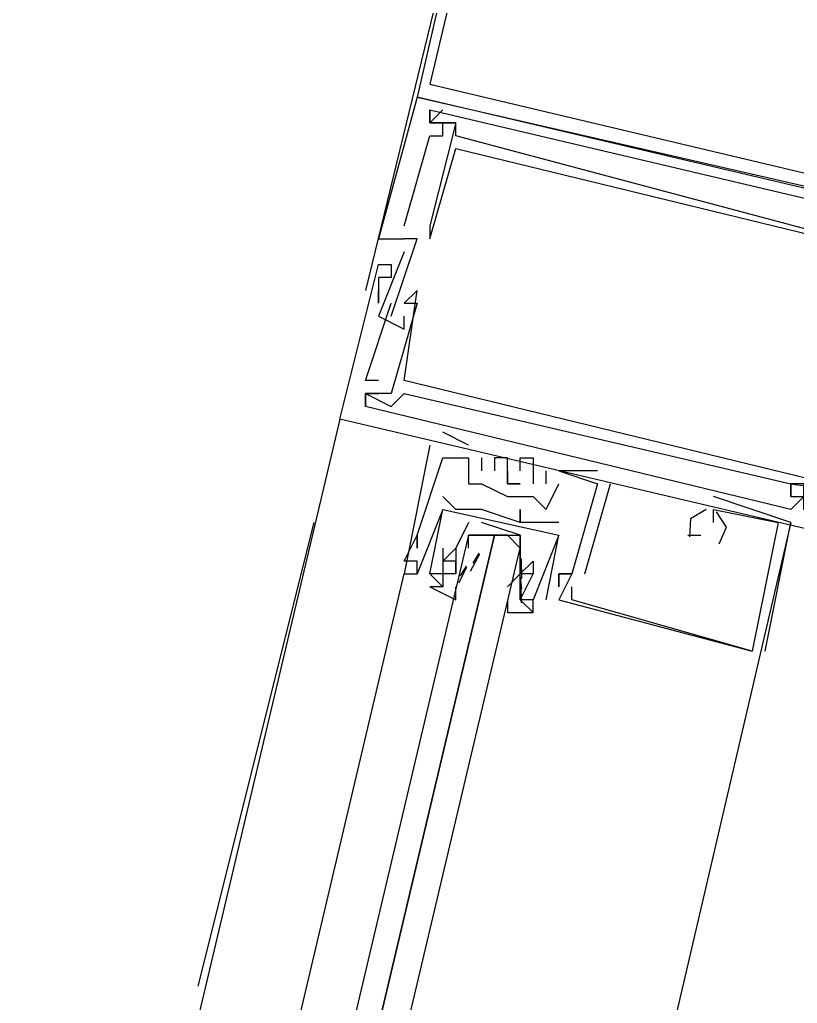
# Model space of a CAD drawing. Header units: feet. Extents: x -84 to 198, y -22 to 181.
# Drawn here: x 116.882 to 117.687, y 74.547 to 75.564 of the extents above; entities that cross this region are included whole.
import ezdxf

# ---------------------------------------------------------------- set-up
doc = ezdxf.new("R2010")
doc.units = ezdxf.units.FT
doc.layers.add('A-LINEA', color=7, linetype='CONTINUOUS')

msp = doc.modelspace()

# ---------------------------------------------------------------- linework, layer by layer
at = {"layer": 'A-LINEA'}
for p, q in [((117.36, 75.7778), (117.24, 75.2844)), ((117.2933, 75.4844), (117.2933, 75.4844)), ((117.2933, 75.4844), (117.2933, 75.4844)), ((117.2933, 75.4844), (117.2933, 75.4844)), ((117.3067, 75.4578), (117.32, 75.4711)), ((117.3067, 75.4711), (117.3067, 75.4711)), ((117.3067, 75.4711), (117.3067, 75.4711)), ((117.3067, 75.4578), (117.32, 75.4711)), ((117.3067, 75.4711), (117.3067, 75.4711)), ((117.3067, 75.4711), (117.3067, 75.4711)), ((117.3067, 75.4578), (117.32, 75.4711)), ((117.3067, 75.4711), (117.3067, 75.4711)), ((117.3067, 75.4711), (117.3067, 75.4711)), ((117.32, 75.4711), (117.32, 75.4711)), ((117.32, 75.4711), (117.32, 75.4711)), ((117.32, 75.4711), (117.32, 75.4711)), ((117.3067, 75.4578), (117.3067, 75.4578)), ((117.3067, 75.4578), (117.3067, 75.4578)), ((117.3067, 75.4578), (117.3067, 75.4578)), ((117.3067, 75.4578), (117.3067, 75.4578)), ((117.3067, 75.4578), (117.3067, 75.4578)), ((117.3067, 75.4578), (117.3067, 75.4578)), ((117.3067, 75.4578), (117.3067, 75.4578)), ((117.3067, 75.4578), (117.3067, 75.4578)), ((117.3067, 75.4578), (117.3067, 75.4578)), ((117.32, 75.4578), (117.32, 75.4578)), ((117.32, 75.4578), (117.32, 75.4578)), ((117.32, 75.4578), (117.32, 75.4578)), ((117.32, 75.4578), (117.32, 75.4578)), ((117.32, 75.4578), (117.32, 75.4578)), ((117.32, 75.4578), (117.32, 75.4578)), ((117.3333, 75.4578), (117.3333, 75.4578)), ((117.3333, 75.4578), (117.3333, 75.4578)), ((117.3333, 75.4578), (117.3333, 75.4578)), ((117.3333, 75.4578), (117.3333, 75.4578)), ((117.3333, 75.4578), (117.3333, 75.4578)), ((117.3333, 75.4578), (117.3333, 75.4578)), ((117.3067, 75.4444), (117.3067, 75.4444)), ((117.3067, 75.4444), (117.3067, 75.4444)), ((117.3067, 75.4444), (117.3067, 75.4444)), ((117.32, 75.4444), (117.32, 75.4444)), ((117.32, 75.4444), (117.32, 75.4444)), ((117.32, 75.4444), (117.32, 75.4444)), ((117.3333, 75.4444), (117.3333, 75.4444)), ((117.3333, 75.4444), (117.3333, 75.4444)), ((117.3333, 75.4444), (117.3333, 75.4444)), ((117.3333, 75.4311), (117.3333, 75.4311)), ((117.3333, 75.4311), (117.3333, 75.4311)), ((117.3333, 75.4311), (117.3333, 75.4311)), ((117.28, 75.3511), (117.28, 75.3511)), ((117.28, 75.3511), (117.28, 75.3511)), ((117.28, 75.3511), (117.28, 75.3511)), ((117.3067, 75.3511), (117.3067, 75.3511)), ((117.3067, 75.3511), (117.3067, 75.3511)), ((117.3067, 75.3511), (117.3067, 75.3511)), ((117.3067, 75.3511), (117.3067, 75.3511)), ((117.3067, 75.3511), (117.3067, 75.3511)), ((117.3067, 75.3511), (117.3067, 75.3511)), ((117.2533, 75.3378), (117.2533, 75.3378)), ((117.2533, 75.3378), (117.2533, 75.3378)), ((117.2533, 75.3378), (117.2533, 75.3378)), ((117.28, 75.3378), (117.28, 75.3378)), ((117.28, 75.3378), (117.28, 75.3378)), ((117.28, 75.3378), (117.28, 75.3378)), ((117.28, 75.3378), (117.28, 75.3378)), ((117.28, 75.3378), (117.28, 75.3378)), ((117.28, 75.3378), (117.28, 75.3378)), ((117.2933, 75.3378), (117.2933, 75.3378)), ((117.2933, 75.3378), (117.2933, 75.3378)), ((117.2933, 75.3378), (117.2933, 75.3378)), ((117.3067, 75.3378), (117.3067, 75.3378)), ((117.3067, 75.3378), (117.3067, 75.3378)), ((117.3067, 75.3378), (117.3067, 75.3378)), ((117.28, 75.3244), (117.28, 75.3244)), ((117.28, 75.3244), (117.28, 75.3244)), ((117.28, 75.3244), (117.28, 75.3244)), ((117.2533, 75.3111), (117.2533, 75.3111)), ((117.2533, 75.3111), (117.2533, 75.3111)), ((117.2533, 75.3111), (117.2533, 75.3111)), ((117.2667, 75.3111), (117.2667, 75.3111)), ((117.2667, 75.3111), (117.2667, 75.3111)), ((117.2667, 75.3111), (117.2667, 75.3111)), ((117.2533, 75.2978), (117.2533, 75.2978)), ((117.2533, 75.2978), (117.2533, 75.2978)), ((117.2533, 75.2978), (117.2533, 75.2978)), ((117.2667, 75.2978), (117.2667, 75.2978)), ((117.2667, 75.2978), (117.2667, 75.2978)), ((117.2667, 75.2978), (117.2667, 75.2978)), ((117.2533, 75.2844), (117.2533, 75.2844)), ((117.2533, 75.2844), (117.2533, 75.2844)), ((117.2533, 75.2844), (117.2533, 75.2844)), ((117.2933, 75.2844), (117.2933, 75.2844)), ((117.2933, 75.2844), (117.2933, 75.2844)), ((117.2933, 75.2844), (117.2933, 75.2844)), ((117.2533, 75.2711), (117.2533, 75.2711)), ((117.2533, 75.2711), (117.2533, 75.2711)), ((117.2533, 75.2711), (117.2533, 75.2711)), ((117.2667, 75.2711), (117.2667, 75.2711)), ((117.2667, 75.2711), (117.2667, 75.2711)), ((117.2667, 75.2711), (117.2667, 75.2711)), ((117.28, 75.2711), (117.28, 75.2711)), ((117.28, 75.2711), (117.28, 75.2711)), ((117.28, 75.2711), (117.28, 75.2711)), ((117.2933, 75.2711), (117.2933, 75.2711)), ((117.2933, 75.2711), (117.2933, 75.2711)), ((117.2933, 75.2711), (117.2933, 75.2711)), ((117.2533, 75.2578), (117.2533, 75.2578)), ((117.2533, 75.2578), (117.2533, 75.2578)), ((117.2533, 75.2578), (117.2533, 75.2578)), ((117.2667, 75.2578), (117.2667, 75.2578)), ((117.2667, 75.2578), (117.2667, 75.2578)), ((117.2667, 75.2578), (117.2667, 75.2578)), ((117.28, 75.2578), (117.28, 75.2578)), ((117.28, 75.2578), (117.28, 75.2578)), ((117.28, 75.2578), (117.28, 75.2578)), ((117.28, 75.2444), (117.28, 75.2444)), ((117.28, 75.2444), (117.28, 75.2444)), ((117.28, 75.2444), (117.28, 75.2444)), ((117.24, 75.1911), (117.24, 75.1911)), ((117.24, 75.1911), (117.24, 75.1911)), ((117.24, 75.1911), (117.24, 75.1911)), ((117.2533, 75.1911), (117.2533, 75.1911)), ((117.2533, 75.1911), (117.2533, 75.1911)), ((117.2533, 75.1911), (117.2533, 75.1911)), ((117.28, 75.1911), (117.28, 75.1911)), ((117.28, 75.1911), (117.28, 75.1911)), ((117.28, 75.1911), (117.28, 75.1911)), ((117.24, 75.1778), (117.24, 75.1778)), ((117.24, 75.1778), (117.24, 75.1778)), ((117.24, 75.1778), (117.24, 75.1778)), ((117.24, 75.1778), (117.24, 75.1778)), ((117.24, 75.1778), (117.24, 75.1778)), ((117.24, 75.1778), (117.24, 75.1778)), ((117.24, 75.1778), (117.24, 75.1778)), ((117.24, 75.1778), (117.24, 75.1778)), ((117.24, 75.1778), (117.24, 75.1778)), ((117.2533, 75.1778), (117.2533, 75.1778)), ((117.2533, 75.1778), (117.2533, 75.1778)), ((117.2533, 75.1778), (117.2533, 75.1778)), ((117.2667, 75.1778), (117.2667, 75.1778)), ((117.2667, 75.1778), (117.2667, 75.1778)), ((117.2667, 75.1778), (117.2667, 75.1778)), ((117.28, 75.1778), (117.28, 75.1778)), ((117.28, 75.1778), (117.28, 75.1778)), ((117.28, 75.1778), (117.28, 75.1778)), ((117.24, 75.1644), (117.24, 75.1644)), ((117.24, 75.1644), (117.24, 75.1644)), ((117.24, 75.1644), (117.24, 75.1644)), ((117.24, 75.1644), (117.24, 75.1644)), ((117.24, 75.1644), (117.24, 75.1644)), ((117.24, 75.1644), (117.24, 75.1644)), ((117.2667, 75.1644), (117.2667, 75.1644)), ((117.2667, 75.1644), (117.2667, 75.1644)), ((117.2667, 75.1644), (117.2667, 75.1644)), ((117.2133, 75.1511), (115.5733, 68.2178)), ((117.2133, 75.1511), (117.2133, 75.1511)), ((117.2133, 75.1511), (117.2133, 75.1511)), ((117.2133, 75.1511), (117.2133, 75.1511)), ((117.3467, 75.1244), (117.32, 75.1378)), ((117.32, 75.1378), (117.32, 75.1378)), ((117.3467, 75.1244), (117.32, 75.1378)), ((117.32, 75.1378), (117.32, 75.1378)), ((117.3467, 75.1244), (117.32, 75.1378)), ((117.32, 75.1378), (117.32, 75.1378)), ((117.3067, 75.1244), (117.3067, 75.1244)), ((117.3067, 75.1244), (117.3067, 75.1244)), ((117.3067, 75.1244), (117.3067, 75.1244)), ((117.32, 75.1244), (117.32, 75.1244)), ((117.32, 75.1244), (117.32, 75.1244)), ((117.32, 75.1244), (117.32, 75.1244)), ((117.3467, 75.1244), (117.3467, 75.1244)), ((117.3467, 75.1244), (117.3467, 75.1244)), ((117.3467, 75.1244), (117.3467, 75.1244)), ((117.32, 75.1111), (117.32, 75.1111)), ((117.32, 75.1111), (117.32, 75.1111)), ((117.32, 75.1111), (117.32, 75.1111)), ((117.3467, 75.1111), (117.3467, 75.1111)), ((117.3467, 75.1111), (117.3467, 75.1111)), ((117.3467, 75.1111), (117.3467, 75.1111)), ((117.3467, 75.1111), (117.3467, 75.1111)), ((117.3467, 75.1111), (117.3467, 75.1111)), ((117.3467, 75.1111), (117.3467, 75.1111)), ((117.36, 75.1111), (117.36, 75.1111)), ((117.36, 75.1111), (117.36, 75.1111)), ((117.36, 75.1111), (117.36, 75.1111)), ((117.3733, 75.1111), (117.3733, 75.1111)), ((117.3733, 75.1111), (117.3733, 75.1111)), ((117.3733, 75.1111), (117.3733, 75.1111)), ((117.3867, 75.1111), (117.3867, 75.1111)), ((117.3867, 75.1111), (117.3867, 75.1111)), ((117.3867, 75.1111), (117.3867, 75.1111)), ((117.4, 75.1111), (117.4, 75.1111)), ((117.4, 75.1111), (117.4, 75.1111)), ((117.4, 75.1111), (117.4, 75.1111)), ((117.4133, 75.1111), (117.4133, 75.1111)), ((117.4133, 75.1111), (117.4133, 75.1111)), ((117.4133, 75.1111), (117.4133, 75.1111)), ((117.36, 75.0978), (117.36, 75.0978)), ((117.36, 75.0978), (117.36, 75.0978)), ((117.36, 75.0978), (117.36, 75.0978)), ((117.3733, 75.0978), (117.3733, 75.0978)), ((117.3733, 75.0978), (117.3733, 75.0978)), ((117.3733, 75.0978), (117.3733, 75.0978)), ((117.3867, 75.0978), (117.3867, 75.0978)), ((117.3867, 75.0978), (117.3867, 75.0978)), ((117.3867, 75.0978), (117.3867, 75.0978)), ((117.4, 75.0978), (117.4, 75.0978)), ((117.4, 75.0978), (117.4, 75.0978)), ((117.4, 75.0978), (117.4, 75.0978)), ((117.4267, 75.0844), (117.4267, 75.0978)), ((117.4267, 75.0978), (117.4267, 75.0978)), ((117.4267, 75.0844), (117.4267, 75.0978)), ((117.4267, 75.0978), (117.4267, 75.0978)), ((117.4267, 75.0844), (117.4267, 75.0978)), ((117.4267, 75.0978), (117.4267, 75.0978)), ((117.44, 75.0978), (117.44, 75.0978)), ((117.44, 75.0978), (117.44, 75.0978)), ((117.44, 75.0978), (117.44, 75.0978)), ((117.44, 75.0978), (117.44, 75.0978)), ((117.44, 75.0978), (117.44, 75.0978)), ((117.44, 75.0978), (117.44, 75.0978)), ((117.48, 75.0978), (117.48, 75.0978)), ((117.48, 75.0978), (117.48, 75.0978)), ((117.48, 75.0978), (117.48, 75.0978)), ((117.3467, 75.0844), (117.3467, 75.0844)), ((117.3467, 75.0844), (117.3467, 75.0844)), ((117.3467, 75.0844), (117.3467, 75.0844)), ((117.36, 75.0844), (117.36, 75.0844)), ((117.36, 75.0844), (117.36, 75.0844)), ((117.36, 75.0844), (117.36, 75.0844)), ((117.3867, 75.0844), (117.3867, 75.0844)), ((117.3867, 75.0844), (117.3867, 75.0844)), ((117.3867, 75.0844), (117.3867, 75.0844)), ((117.4133, 75.0844), (117.4133, 75.0844)), ((117.4133, 75.0844), (117.4133, 75.0844)), ((117.4133, 75.0844), (117.4133, 75.0844)), ((117.4267, 75.0844), (117.4267, 75.0844)), ((117.4267, 75.0844), (117.4267, 75.0844)), ((117.4267, 75.0844), (117.4267, 75.0844)), ((117.44, 75.0844), (117.44, 75.0844)), ((117.44, 75.0844), (117.44, 75.0844)), ((117.44, 75.0844), (117.44, 75.0844)), ((117.4667, 74.9911), (117.4933, 75.0844)), ((117.4667, 74.9911), (117.4933, 75.0844)), ((117.4667, 74.9911), (117.4933, 75.0844)), ((117.48, 75.0844), (117.48, 75.0844)), ((117.48, 75.0844), (117.48, 75.0844)), ((117.48, 75.0844), (117.48, 75.0844)), ((117.48, 75.0844), (117.48, 75.0844)), ((117.48, 75.0844), (117.48, 75.0844)), ((117.48, 75.0844), (117.48, 75.0844)), ((117.4933, 75.0844), (117.4933, 75.0844)), ((117.4933, 75.0844), (117.4933, 75.0844)), ((117.4933, 75.0844), (117.4933, 75.0844)), ((117.68, 75.0844), (117.68, 75.0844)), ((117.68, 75.0844), (117.68, 75.0844)), ((117.68, 75.0844), (117.68, 75.0844)), ((117.68, 75.0844), (117.68, 75.0844)), ((117.68, 75.0844), (117.68, 75.0844)), ((117.68, 75.0844), (117.68, 75.0844)), ((117.68, 75.0844), (117.68, 75.0844)), ((117.68, 75.0844), (117.68, 75.0844)), ((117.68, 75.0844), (117.68, 75.0844)), ((117.32, 75.0711), (117.32, 75.0711)), ((117.32, 75.0711), (117.32, 75.0711)), ((117.3867, 75.0711), (117.3867, 75.0711)), ((117.3867, 75.0711), (117.3867, 75.0711)), ((117.3867, 75.0711), (117.3867, 75.0711)), ((117.4133, 75.0711), (117.4133, 75.0711)), ((117.4133, 75.0711), (117.4133, 75.0711)), ((117.4133, 75.0711), (117.4133, 75.0711)), ((117.6, 75.0711), (117.6, 75.0711)), ((117.6, 75.0711), (117.6, 75.0711)), ((117.6, 75.0711), (117.6, 75.0711)), ((117.68, 75.0711), (117.68, 75.0711)), ((117.68, 75.0711), (117.68, 75.0711)), ((117.68, 75.0711), (117.68, 75.0711)), ((117.68, 75.0711), (117.68, 75.0711)), ((117.68, 75.0711), (117.68, 75.0711)), ((117.68, 75.0711), (117.68, 75.0711)), ((117.68, 75.0711), (117.68, 75.0711)), ((117.68, 75.0711), (117.68, 75.0711)), ((117.68, 75.0711), (117.68, 75.0711)), ((117.32, 75.0578), (117.2933, 74.9911)), ((117.32, 75.0578), (117.2933, 74.9911)), ((117.32, 75.0578), (117.32, 75.0578)), ((117.32, 75.0578), (117.32, 75.0578)), ((117.3333, 75.0578), (117.3333, 75.0578)), ((117.3333, 75.0578), (117.3333, 75.0578)), ((117.3467, 75.0578), (117.3467, 75.0578)), ((117.3467, 75.0578), (117.3467, 75.0578)), ((117.36, 75.0578), (117.36, 75.0578)), ((117.36, 75.0578), (117.36, 75.0578)), ((117.4, 75.0578), (117.4, 75.0578)), ((117.4, 75.0578), (117.4, 75.0578)), ((117.4267, 75.0578), (117.4267, 75.0578)), ((117.4267, 75.0578), (117.4267, 75.0578)), ((117.4267, 75.0578), (117.4267, 75.0578)), ((117.5867, 75.0578), (117.5867, 75.0578)), ((117.5867, 75.0578), (117.5867, 75.0578)), ((117.5867, 75.0578), (117.5867, 75.0578)), ((117.5867, 75.0578), (117.5867, 75.0578)), ((117.5867, 75.0578), (117.5867, 75.0578)), ((117.5867, 75.0578), (117.5867, 75.0578)), ((117.6, 75.0578), (117.6, 75.0578)), ((117.6, 75.0578), (117.6, 75.0578)), ((117.6, 75.0578), (117.6, 75.0578)), ((117.6, 75.0578), (117.6, 75.0578)), ((117.6, 75.0578), (117.6, 75.0578)), ((117.6, 75.0578), (117.6, 75.0578)), ((117.68, 75.0578), (117.68, 75.0578)), ((117.68, 75.0578), (117.68, 75.0578)), ((117.68, 75.0578), (117.68, 75.0578)), ((117.1867, 75.0444), (117.0667, 74.5644)), ((117.4, 75.0444), (117.4, 75.0444)), ((117.4, 75.0444), (117.4, 75.0444)), ((117.4, 75.0444), (117.4, 75.0444)), ((117.4, 75.0444), (117.4, 75.0444)), ((117.4133, 75.0444), (117.4133, 75.0444)), ((117.4133, 75.0444), (117.4133, 75.0444)), ((117.4267, 75.0444), (117.4267, 75.0444)), ((117.4267, 75.0444), (117.4267, 75.0444)), ((117.44, 75.0444), (117.44, 75.0444)), ((117.44, 75.0444), (117.44, 75.0444)), ((117.5867, 75.0444), (117.5867, 75.0444)), ((117.5867, 75.0444), (117.5867, 75.0444)), ((117.5867, 75.0444), (117.5867, 75.0444)), ((117.6, 75.0444), (117.6, 75.0444)), ((117.6, 75.0444), (117.6, 75.0444)), ((117.6, 75.0444), (117.6, 75.0444)), ((117.6667, 75.0444), (117.6667, 75.0444)), ((117.6667, 75.0444), (117.6667, 75.0444)), ((117.6667, 75.0444), (117.6667, 75.0444)), ((117.68, 75.0444), (117.68, 75.0444)), ((117.68, 75.0444), (117.68, 75.0444)), ((117.68, 75.0444), (117.68, 75.0444)), ((117.2933, 75.0311), (117.2933, 75.0311)), ((117.2933, 75.0311), (117.2933, 75.0311)), ((117.2933, 75.0311), (117.2933, 75.0311)), ((117.2933, 75.0311), (117.2933, 75.0311)), ((117.2933, 75.0311), (117.2933, 75.0311)), ((117.2933, 75.0311), (117.2933, 75.0311)), ((117.3467, 75.0311), (117.3467, 75.0311)), ((117.3733, 75.0311), (117.3867, 75.0311)), ((117.4267, 74.9644), (117.44, 75.0311)), ((117.4267, 74.9644), (117.44, 75.0311)), ((117.44, 75.0311), (117.44, 75.0311)), ((117.44, 75.0311), (117.44, 75.0311)), ((117.44, 75.0311), (117.44, 75.0311)), ((117.44, 75.0311), (117.44, 75.0311)), ((117.5733, 75.0311), (117.5867, 75.0311)), ((117.5733, 75.0311), (117.5733, 75.0311)), ((117.5733, 75.0311), (117.5867, 75.0311)), ((117.5733, 75.0311), (117.5733, 75.0311)), ((117.5733, 75.0311), (117.5867, 75.0311)), ((117.5733, 75.0311), (117.5733, 75.0311)), ((117.5867, 75.0311), (117.5867, 75.0311)), ((117.5867, 75.0311), (117.5867, 75.0311)), ((117.5867, 75.0311), (117.5867, 75.0311)), ((117.6, 75.0311), (117.6, 75.0311)), ((117.6, 75.0311), (117.6, 75.0311)), ((117.6, 75.0311), (117.6, 75.0311)), ((117.6, 75.0311), (117.6, 75.0311)), ((117.6, 75.0311), (117.6, 75.0311)), ((117.6, 75.0311), (117.6, 75.0311)), ((117.2933, 75.0178), (117.2933, 75.0178)), ((117.2933, 75.0178), (117.2933, 75.0178)), ((117.2933, 75.0178), (117.2933, 75.0178)), ((117.32, 75.0178), (117.32, 75.0178)), ((117.32, 75.0178), (117.32, 75.0178)), ((117.3333, 75.0178), (117.3333, 75.0178)), ((117.3333, 75.0178), (117.3333, 75.0178)), ((117.3467, 75.0178), (117.3467, 75.0178)), ((117.3486, 74.9939), (117.3583, 75.0119)), ((117.3515, 75.0022), (117.3577, 75.0124)), ((117.4, 75.0178), (117.4, 75.0178)), ((117.28, 75.0044), (117.28, 75.0044)), ((117.28, 75.0044), (117.28, 75.0044)), ((117.28, 75.0044), (117.28, 75.0044)), ((117.2933, 75.0044), (117.2933, 75.0044)), ((117.2933, 75.0044), (117.2933, 75.0044)), ((117.2933, 75.0044), (117.2933, 75.0044)), ((117.32, 75.0044), (117.32, 75.0044)), ((117.32, 75.0044), (117.32, 75.0044)), ((117.3333, 75.0044), (117.3333, 75.0044)), ((117.3333, 74.9911), (117.3333, 75.0044)), ((117.3333, 75.0044), (117.3333, 75.0044)), ((117.3467, 75.0044), (117.3467, 75.0044)), ((117.4, 75.0044), (117.4, 75.0044)), ((117.4, 75.0044), (117.4, 75.0044)), ((117.4009, 75.0068), (117.4014, 74.9863)), ((117.4133, 75.0044), (117.4133, 75.0044)), ((117.4133, 75.0044), (117.4133, 75.0044)), ((117.4133, 75.0044), (117.4133, 75.0044)), ((117.4133, 75.0044), (117.4133, 75.0044)), ((117.4133, 75.0044), (117.4133, 75.0044)), ((117.4133, 75.0044), (117.4133, 75.0044)), ((116.8933, 73.3511), (117.28, 74.9911)), ((117.28, 74.9911), (117.28, 74.9911)), ((117.28, 74.9911), (117.28, 74.9911)), ((117.28, 74.9911), (117.28, 74.9911)), ((117.2933, 74.9911), (117.2933, 74.9911)), ((117.2933, 74.9911), (117.2933, 74.9911)), ((117.2933, 74.9911), (117.2933, 74.9911)), ((117.2933, 74.9911), (117.2933, 74.9911)), ((117.2933, 74.9911), (117.2933, 74.9911)), ((117.3067, 74.9911), (117.32, 74.9778)), ((117.3067, 74.9911), (117.3067, 74.9911)), ((117.3067, 74.9911), (117.3067, 74.9911)), ((117.3067, 74.9911), (117.32, 74.9778)), ((117.3067, 74.9911), (117.3067, 74.9911)), ((117.3067, 74.9911), (117.3067, 74.9911)), ((117.32, 74.9911), (117.32, 74.9911)), ((117.32, 74.9911), (117.32, 74.9911)), ((117.3333, 74.9911), (117.3333, 74.9911)), ((117.3333, 74.9911), (117.3333, 74.9911)), ((117.3364, 74.9818), (117.3448, 74.9981)), ((117.3382, 74.9889), (117.3444, 74.999)), ((117.4, 74.9911), (117.3867, 74.9778)), ((117.3867, 74.9911), (117.3867, 74.9911)), ((117.4, 74.9911), (117.4, 74.9911)), ((117.4, 74.9911), (117.4, 74.9911)), ((117.4, 74.9911), (117.4, 74.9911)), ((117.4, 74.9911), (117.4, 74.9911)), ((117.4001, 75.0009), (117.4012, 74.9891)), ((117.4133, 74.9911), (117.4133, 74.9911)), ((117.4133, 74.9911), (117.4133, 74.9911)), ((117.4133, 74.9911), (117.4133, 74.9911)), ((117.4133, 74.9911), (117.4133, 74.9911)), ((117.44, 74.9911), (117.44, 74.9911)), ((117.44, 74.9911), (117.44, 74.9911)), ((117.44, 74.9911), (117.44, 74.9911)), ((117.44, 74.9911), (117.44, 74.9911)), ((117.44, 74.9911), (117.44, 74.9911)), ((117.44, 74.9911), (117.44, 74.9911)), ((117.4533, 74.9911), (117.4533, 74.9911)), ((117.4533, 74.9911), (117.4533, 74.9911)), ((117.4533, 74.9911), (117.4533, 74.9911)), ((117.4533, 74.9911), (117.4533, 74.9911)), ((117.4533, 74.9911), (117.4533, 74.9911)), ((117.4533, 74.9911), (117.4533, 74.9911)), ((117.4533, 74.9911), (117.4533, 74.9911)), ((117.4533, 74.9911), (117.4533, 74.9911)), ((117.4533, 74.9911), (117.4533, 74.9911)), ((117.4667, 74.9911), (117.4667, 74.9911)), ((117.4667, 74.9911), (117.4667, 74.9911)), ((117.4667, 74.9911), (117.4667, 74.9911)), ((117.4001, 74.9876), (117.4012, 74.9757)), ((117.32, 74.9778), (117.32, 74.9778)), ((117.32, 74.9778), (117.32, 74.9778)), ((117.3867, 74.9778), (117.3867, 74.9778)), ((117.3867, 74.9778), (117.3867, 74.9778)), ((117.4008, 74.9796), (117.401, 74.9613)), ((117.44, 74.9778), (117.44, 74.9778)), ((117.44, 74.9778), (117.44, 74.9778)), ((117.44, 74.9778), (117.44, 74.9778)), ((117.4533, 74.9778), (117.4533, 74.9778)), ((117.4533, 74.9778), (117.4533, 74.9778)), ((117.4533, 74.9778), (117.4533, 74.9778)), ((117.4, 74.9644), (117.4133, 74.9511)), ((117.4, 74.9644), (117.4, 74.9644)), ((117.4, 74.9644), (117.4, 74.9644)), ((117.4, 74.9644), (117.4133, 74.9511)), ((117.4, 74.9644), (117.4, 74.9644)), ((117.4, 74.9644), (117.4, 74.9644)), ((117.4133, 74.9644), (117.4133, 74.9644)), ((117.4133, 74.9644), (117.4133, 74.9644)), ((117.4133, 74.9644), (117.4133, 74.9644)), ((117.4133, 74.9644), (117.4133, 74.9644)), ((117.4267, 74.9644), (117.4267, 74.9644)), ((117.4267, 74.9644), (117.4267, 74.9644)), ((117.44, 74.9644), (117.44, 74.9644)), ((117.44, 74.9644), (117.44, 74.9644)), ((117.44, 74.9644), (117.44, 74.9644)), ((117.4533, 74.9644), (117.4533, 74.9644)), ((117.4533, 74.9644), (117.4533, 74.9644)), ((117.4533, 74.9644), (117.4533, 74.9644)), ((117.4133, 74.9511), (117.4133, 74.9511)), ((117.4133, 74.9511), (117.4133, 74.9511)), ((117.64, 74.9111), (117.64, 74.9111)), ((117.64, 74.9111), (117.64, 74.9111)), ((117.64, 74.9111), (117.64, 74.9111)), ((117.64, 74.9111), (117.64, 74.9111)), ((117.64, 74.9111), (117.64, 74.9111)), ((117.64, 74.9111), (117.64, 74.9111)), ((117.6533, 74.9111), (117.6533, 74.9111)), ((117.6533, 74.9111), (117.6533, 74.9111)), ((117.6533, 74.9111), (117.6533, 74.9111))]:
    msp.add_line(p, q, dxfattribs=at)
for points in [[(117.2933, 75.4844), (118.1067, 75.2978), (118.2933, 76.1111), (117.48, 76.2978), (117.2933, 75.4844)], [(117.3067, 75.4978), (118.0933, 75.3111), (118.28, 76.0978), (117.4933, 76.2844), (117.3067, 75.4978)], [(117.9733, 75.3244), (117.2933, 75.4844), (117.2533, 75.3378), (117.28, 75.3378)], [(117.9733, 75.3244), (117.2933, 75.4844), (117.2533, 75.3378), (117.28, 75.3378)], [(117.9733, 75.3244), (117.2933, 75.4844), (117.2533, 75.3378), (117.28, 75.3378)], [(117.28, 75.3511), (117.3067, 75.4444), (117.32, 75.4444), (117.32, 75.4578), (117.3067, 75.4578), (117.3067, 75.4711), (117.76, 75.3644), (117.76, 75.3511), (117.7467, 75.3511), (117.7467, 75.3378), (117.76, 75.3378), (117.76, 75.3644)], [(117.28, 75.3511), (117.3067, 75.4444), (117.32, 75.4444), (117.32, 75.4578), (117.3067, 75.4578), (117.3067, 75.4711), (117.76, 75.3644), (117.76, 75.3511), (117.7467, 75.3511), (117.7467, 75.3378), (117.76, 75.3378), (117.76, 75.3644)], [(117.28, 75.3511), (117.3067, 75.4444), (117.32, 75.4444), (117.32, 75.4578), (117.3067, 75.4578), (117.3067, 75.4711), (117.76, 75.3644), (117.76, 75.3511), (117.7467, 75.3511), (117.7467, 75.3378), (117.76, 75.3378), (117.76, 75.3644)], [(117.3067, 75.4711), (117.3067, 75.4578), (117.3333, 75.4578), (117.3067, 75.3511), (117.3067, 75.3378)], [(117.3067, 75.4711), (117.3067, 75.4578), (117.3333, 75.4578), (117.3067, 75.3511), (117.3067, 75.3378)], [(117.3067, 75.4711), (117.3067, 75.4578), (117.3333, 75.4578), (117.3067, 75.3511), (117.3067, 75.3378)], [(117.76, 75.3511), (117.7467, 75.3644), (117.7333, 75.3378), (117.3333, 75.4444), (117.3333, 75.4578), (117.32, 75.4578)], [(117.76, 75.3511), (117.7467, 75.3644), (117.7333, 75.3378), (117.3333, 75.4444), (117.3333, 75.4578), (117.32, 75.4578)], [(117.76, 75.3511), (117.7467, 75.3644), (117.7333, 75.3378), (117.3333, 75.4444), (117.3333, 75.4578), (117.32, 75.4578)], [(117.3067, 75.3378), (117.3333, 75.4311), (117.8267, 75.3111), (117.8133, 75.2311), (117.8133, 75.2311)], [(117.3067, 75.3378), (117.3333, 75.4311), (117.8267, 75.3111), (117.8133, 75.2311), (117.8133, 75.2311)], [(117.3067, 75.3378), (117.3333, 75.4311), (117.8267, 75.3111), (117.8133, 75.2311), (117.8133, 75.2311)], [(117.2667, 75.2578), (117.2933, 75.3378), (117.28, 75.3378)], [(117.2667, 75.2578), (117.2933, 75.3378), (117.28, 75.3378)], [(117.2667, 75.2578), (117.2933, 75.3378), (117.28, 75.3378)], [(117.28, 75.3244), (117.2533, 75.2578), (117.28, 75.2444), (117.28, 75.2578)], [(117.28, 75.3244), (117.2533, 75.2578), (117.28, 75.2444), (117.28, 75.2578)], [(117.28, 75.3244), (117.2533, 75.2578), (117.28, 75.2444), (117.28, 75.2578)], [(117.88, 75.0044), (117.8933, 75.0044), (117.8933, 74.9911), (117.2133, 75.1511), (117.2533, 75.3111), (117.2667, 75.3111), (117.2667, 75.2978), (117.2533, 75.2978), (117.2533, 75.2711), (117.2533, 75.2844)], [(117.88, 75.0044), (117.8933, 75.0044), (117.8933, 74.9911), (117.2133, 75.1511), (117.2533, 75.3111), (117.2667, 75.3111), (117.2667, 75.2978), (117.2533, 75.2978), (117.2533, 75.2711), (117.2533, 75.2844)], [(117.88, 75.0044), (117.8933, 75.0044), (117.8933, 74.9911), (117.2133, 75.1511), (117.2533, 75.3111), (117.2667, 75.3111), (117.2667, 75.2978), (117.2533, 75.2978), (117.2533, 75.2711), (117.2533, 75.2844)], [(117.7733, 75.0711), (117.8, 75.1511), (117.8, 75.1644), (117.8, 75.1644), (117.7733, 75.0711), (117.28, 75.1911), (117.2933, 75.2844), (117.28, 75.2711), (117.2933, 75.2711), (117.2667, 75.1778), (117.24, 75.1778), (117.24, 75.1644), (117.24, 75.1778)], [(117.7733, 75.0711), (117.8, 75.1511), (117.8, 75.1644), (117.8, 75.1644), (117.7733, 75.0711), (117.28, 75.1911), (117.2933, 75.2844), (117.28, 75.2711), (117.2933, 75.2711), (117.2667, 75.1778), (117.24, 75.1778), (117.24, 75.1644), (117.24, 75.1778)], [(117.7733, 75.0711), (117.8, 75.1511), (117.8, 75.1644), (117.8, 75.1644), (117.7733, 75.0711), (117.28, 75.1911), (117.2933, 75.2844), (117.28, 75.2711), (117.2933, 75.2711), (117.2667, 75.1778), (117.24, 75.1778), (117.24, 75.1644), (117.24, 75.1778)], [(117.2533, 75.1911), (117.24, 75.1911), (117.2667, 75.2711)], [(117.2533, 75.1911), (117.24, 75.1911), (117.2667, 75.2711)], [(117.2533, 75.1911), (117.24, 75.1911), (117.2667, 75.2711)], [(117.24, 75.1778), (117.2667, 75.1644), (117.28, 75.1778), (117.68, 75.0844), (117.68, 75.0711)], [(117.24, 75.1644), (117.24, 75.1778), (117.2533, 75.1778)], [(117.24, 75.1778), (117.2667, 75.1644), (117.28, 75.1778), (117.68, 75.0844), (117.68, 75.0711)], [(117.24, 75.1644), (117.24, 75.1778), (117.2533, 75.1778)], [(117.24, 75.1778), (117.2667, 75.1644), (117.28, 75.1778), (117.68, 75.0844), (117.68, 75.0711)], [(117.24, 75.1644), (117.24, 75.1778), (117.2533, 75.1778)], [(117.8, 75.0978), (117.7867, 75.0978), (117.7733, 75.0311), (117.6933, 75.0578), (117.6933, 75.0844), (117.68, 75.0844), (117.68, 75.0711), (117.6933, 75.0711), (117.68, 75.0578), (117.24, 75.1644)], [(117.8, 75.0978), (117.7867, 75.0978), (117.7733, 75.0311), (117.6933, 75.0578), (117.6933, 75.0844), (117.68, 75.0844), (117.68, 75.0711), (117.6933, 75.0711), (117.68, 75.0578), (117.24, 75.1644)], [(117.8, 75.0978), (117.7867, 75.0978), (117.7733, 75.0311), (117.6933, 75.0578), (117.6933, 75.0844), (117.68, 75.0844), (117.68, 75.0711), (117.6933, 75.0711), (117.68, 75.0578), (117.24, 75.1644)], [(117.3067, 75.1244), (117.28, 74.9911), (117.2933, 74.9911), (117.2933, 75.0044), (117.28, 75.0044), (117.2933, 75.0311), (117.2933, 75.0178), (117.2933, 75.0311), (117.32, 75.1111), (117.3467, 75.1111), (117.3467, 75.0844), (117.36, 75.0844), (117.3867, 75.0711), (117.4133, 75.0711), (117.4267, 75.0578), (117.44, 75.0844)], [(117.3067, 75.1244), (117.28, 74.9911), (117.2933, 74.9911), (117.2933, 75.0044), (117.28, 75.0044), (117.2933, 75.0311), (117.2933, 75.0178), (117.2933, 75.0311), (117.32, 75.1111), (117.3467, 75.1111), (117.3467, 75.0844), (117.36, 75.0844), (117.3867, 75.0711), (117.4133, 75.0711), (117.4267, 75.0578), (117.44, 75.0844)], [(117.3067, 75.1244), (117.28, 74.9911), (117.2933, 74.9911), (117.2933, 75.0044), (117.28, 75.0044), (117.2933, 75.0311), (117.2933, 75.0178), (117.2933, 75.0311), (117.32, 75.1111), (117.3467, 75.1111), (117.3467, 75.0844), (117.36, 75.0844), (117.3867, 75.0711), (117.4133, 75.0711), (117.4267, 75.0578), (117.44, 75.0844)], [(117.36, 75.1111), (117.36, 75.0978), (117.36, 75.0978)], [(117.36, 75.1111), (117.36, 75.0978), (117.36, 75.0978)], [(117.36, 75.1111), (117.36, 75.0978), (117.36, 75.0978)], [(117.3867, 75.0978), (117.3867, 75.1111), (117.3733, 75.1111), (117.3733, 75.0978)], [(117.3867, 75.0978), (117.3867, 75.1111), (117.3733, 75.1111), (117.3733, 75.0978)], [(117.3867, 75.0978), (117.3867, 75.1111), (117.3733, 75.1111), (117.3733, 75.0978)], [(117.4, 75.0978), (117.4, 75.1111), (117.4133, 75.1111), (117.4133, 75.0844), (117.4133, 75.0844)], [(117.4, 75.0978), (117.4, 75.1111), (117.4133, 75.1111), (117.4133, 75.0844), (117.4133, 75.0844)], [(117.4, 75.0978), (117.4, 75.1111), (117.4133, 75.1111), (117.4133, 75.0844), (117.4133, 75.0844)], [(117.3867, 75.0844), (117.3867, 75.0978), (117.3867, 75.0844), (117.4, 75.0844), (117.3867, 75.0844)], [(117.3867, 75.0844), (117.3867, 75.0978), (117.3867, 75.0844), (117.4, 75.0844), (117.3867, 75.0844)], [(117.3867, 75.0844), (117.3867, 75.0978), (117.3867, 75.0844), (117.4, 75.0844), (117.3867, 75.0844)], [(117.48, 75.0978), (117.44, 75.0978), (117.44, 75.0978)], [(117.44, 75.0978), (117.48, 75.0844), (117.4533, 74.9911), (117.44, 74.9911), (117.44, 74.9778), (117.44, 74.9911), (117.4533, 74.9911), (117.44, 74.9644), (117.64, 74.9111)], [(117.48, 75.0978), (117.44, 75.0978), (117.44, 75.0978)], [(117.44, 75.0978), (117.48, 75.0844), (117.4533, 74.9911), (117.44, 74.9911), (117.44, 74.9778), (117.44, 74.9911), (117.4533, 74.9911), (117.44, 74.9644), (117.64, 74.9111)], [(117.48, 75.0978), (117.44, 75.0978), (117.44, 75.0978)], [(117.44, 75.0978), (117.48, 75.0844), (117.4533, 74.9911), (117.44, 74.9911), (117.44, 74.9778), (117.44, 74.9911), (117.4533, 74.9911), (117.44, 74.9644), (117.64, 74.9111)], [(117.68, 75.0711), (117.68, 75.0844), (117.7733, 75.0711)], [(117.68, 75.0711), (117.68, 75.0844), (117.7733, 75.0711)], [(117.68, 75.0711), (117.68, 75.0844), (117.7733, 75.0711)], [(117.44, 75.0444), (117.4267, 75.0444), (117.4133, 75.0444), (117.4, 75.0444), (117.4, 75.0578), (117.4, 75.0444), (117.36, 75.0578), (117.3467, 75.0578), (117.3333, 75.0578), (117.32, 75.0711)], [(117.44, 75.0444), (117.4267, 75.0444), (117.4133, 75.0444), (117.4, 75.0444), (117.4, 75.0578), (117.4, 75.0444), (117.36, 75.0578), (117.3467, 75.0578), (117.3333, 75.0578), (117.32, 75.0711)], [(117.6533, 74.9111), (117.68, 75.0444), (117.6, 75.0711)], [(117.6533, 74.9111), (117.68, 75.0444), (117.6, 75.0711)], [(117.6533, 74.9111), (117.68, 75.0444), (117.6, 75.0711)], [(117.32, 75.0178), (117.32, 74.9911), (117.3067, 74.9911), (117.32, 75.0578)], [(117.32, 75.0178), (117.32, 74.9911), (117.3067, 74.9911), (117.32, 75.0578)], [(117.32, 75.0578), (117.44, 75.0311), (117.4133, 74.9644), (117.4, 74.9644), (117.4133, 74.9911)], [(117.32, 75.0578), (117.44, 75.0311), (117.4133, 74.9644), (117.4, 74.9644), (117.4133, 74.9911)], [(117.6, 75.0444), (117.6, 75.0578), (117.6667, 75.0444), (117.64, 74.9111), (117.4533, 74.9644), (117.4533, 74.9778)], [(117.6, 75.0444), (117.6, 75.0578), (117.6667, 75.0444), (117.64, 74.9111), (117.4533, 74.9644), (117.4533, 74.9778)], [(117.6, 75.0444), (117.6, 75.0578), (117.6667, 75.0444), (117.64, 74.9111), (117.4533, 74.9644), (117.4533, 74.9778)], [(117.5923, 75.0578), (117.5762, 75.0481), (117.5752, 75.0293)], [(117.5923, 75.0578), (117.5762, 75.0481), (117.5752, 75.0293)], [(117.5923, 75.0578), (117.5762, 75.0481), (117.5752, 75.0293)], [(117.6057, 75.0221), (117.6133, 75.0393), (117.6032, 75.0552)], [(117.6057, 75.0221), (117.6133, 75.0393), (117.6032, 75.0552)], [(117.6057, 75.0221), (117.6133, 75.0393), (117.6032, 75.0552)], [(117.68, 75.0444), (117.2667, 73.2711), (116.8933, 71.6844)], [(117.3467, 75.0444), (117.3333, 75.0178), (117.3333, 75.0044), (117.3333, 74.9911), (117.32, 74.9911), (117.32, 74.9778), (117.3067, 74.9778), (117.3333, 74.9644), (117.3333, 74.9778)], [(117.3867, 74.9644), (117.3867, 74.9511), (117.4133, 74.9511), (117.4133, 74.9644), (117.4, 74.9644), (117.4, 74.9778), (117.4, 74.9911), (117.4, 75.0044), (117.4, 75.0311), (117.36, 75.0444)], [(117, 73.3244), (117.4, 75.0178), (117.3867, 75.0311), (117.3733, 75.0311), (116.9733, 73.3378), (117.3733, 75.0311), (117.36, 75.0311), (117.3467, 75.0311), (116.9467, 73.3378)], [(117.3467, 75.0178), (117.3467, 75.0311), (117.4, 75.0311), (117.4, 75.0178), (117.4, 75.0044)], [(117.3333, 75.0044), (117.32, 75.0044), (117.3333, 75.0178)], [(117.3333, 75.0044), (117.32, 75.0044), (117.3333, 75.0178)], [(117.4, 75.0044), (117.4, 74.9911), (117.4133, 75.0044), (117.4133, 74.9911), (117.4, 74.9911)], [(117.4, 75.0044), (117.4, 74.9911), (117.4133, 75.0044), (117.4133, 74.9911), (117.4, 74.9911)]]:
    msp.add_lwpolyline(points, dxfattribs=at)

doc.saveas('drawing.dxf')
